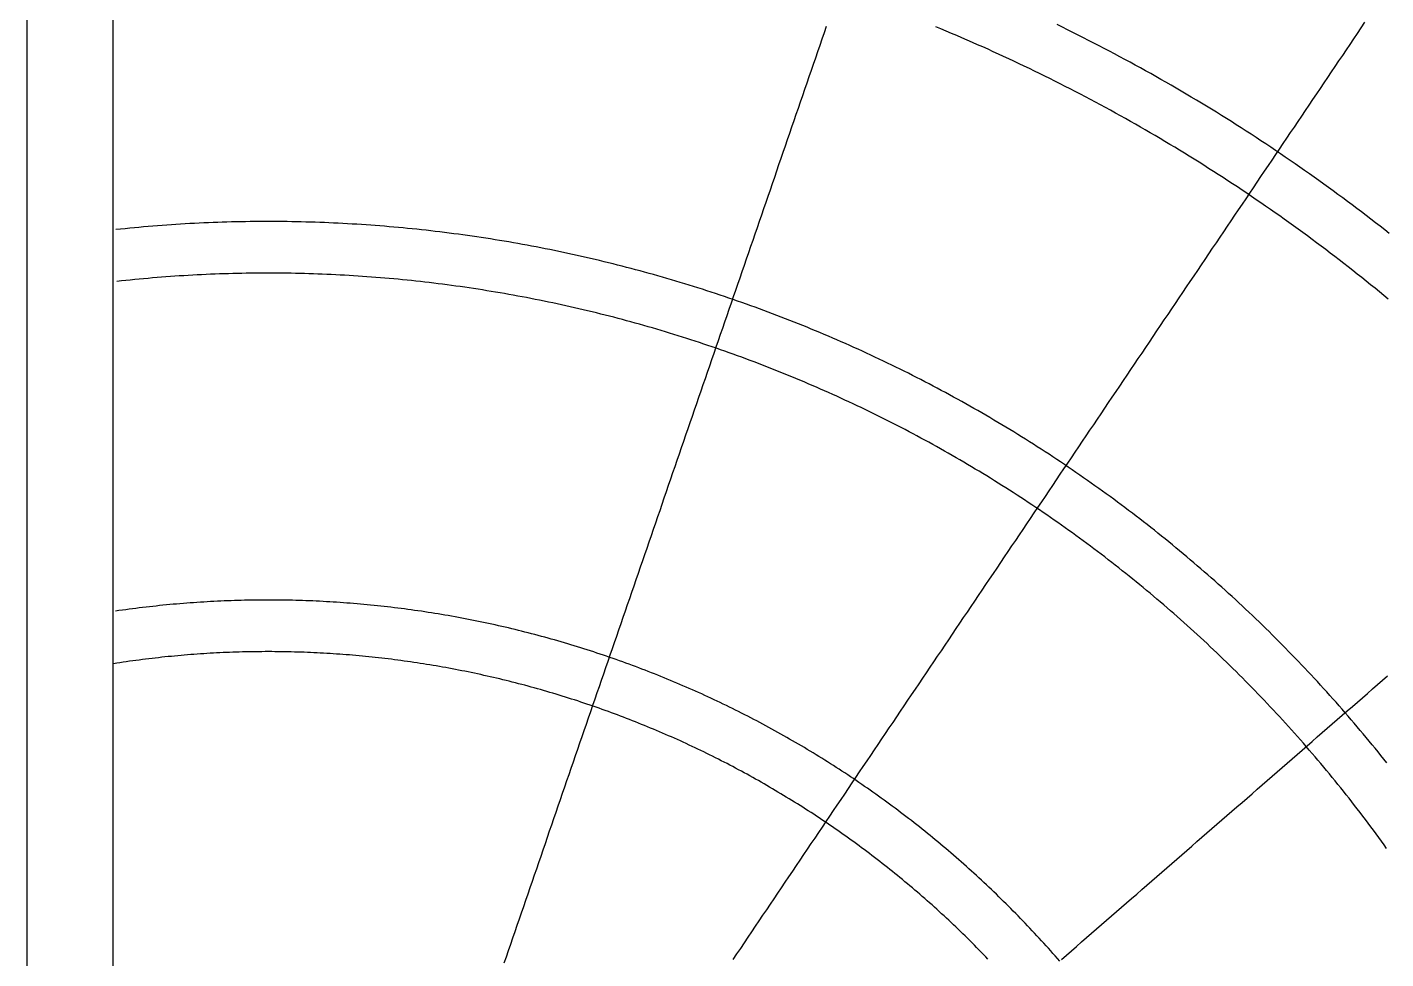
# Model space of a CAD drawing. Header units: millimetres. Extents: x 8 to 772, y 8 to 255.
# Drawn here: x 548 to 627, y 62.1 to 116.3 of the extents above; entities that cross this region are included whole.
import ezdxf

# ---------------------------------------------------------------- set-up
doc = ezdxf.new("R2010")
doc.units = ezdxf.units.MM
doc.layers.add('STUDY_GUIDES', color=7, linetype='Continuous')

msp = doc.modelspace()

# ---------------------------------------------------------------- linework, layer by layer
at = {"layer": 'STUDY_GUIDES'}
for points in [[(548, 26), (548, 214)], [(553, 28), (553, 212)], [(575.7406, 61.9056), (575.8664, 62.271), (575.9922, 62.6364), (576.118, 63.0017), (576.2438, 63.3671), (576.3696, 63.7325), (576.4955, 64.0979), (576.6213, 64.4632), (576.7471, 64.8286), (576.8729, 65.194), (576.9987, 65.5594), (577.1245, 65.9247), (577.2503, 66.2901), (577.3761, 66.6555), (577.5019, 67.0209), (577.6277, 67.3862), (577.7535, 67.7516), (577.8794, 68.117), (578.0052, 68.4824), (578.131, 68.8477), (578.2568, 69.2131), (578.3826, 69.5785), (578.5084, 69.9439), (578.6342, 70.3092), (578.76, 70.6746), (578.8858, 71.04), (579.0116, 71.4054), (579.1374, 71.7707), (579.2633, 72.1361), (579.3891, 72.5015), (579.5149, 72.8669), (579.6407, 73.2322), (579.7665, 73.5976), (579.8923, 73.963), (580.0181, 74.3284), (580.1439, 74.6938), (580.2697, 75.0591), (580.3955, 75.4245), (580.5213, 75.7899), (580.6471, 76.1553), (580.773, 76.5206), (580.8988, 76.886), (581.0246, 77.2514), (581.1504, 77.6168), (581.2762, 77.9821), (581.402, 78.3475), (581.5278, 78.7129), (581.6536, 79.0783), (581.7794, 79.4436), (581.9052, 79.809), (582.031, 80.1744), (582.1569, 80.5398), (582.2827, 80.9051), (582.4085, 81.2705), (582.5343, 81.6359), (582.6601, 82.0013), (582.7859, 82.3666), (582.9117, 82.732), (583.0375, 83.0974), (583.1633, 83.4628), (583.2891, 83.8281), (583.4149, 84.1935), (583.5408, 84.5589), (583.6666, 84.9243), (583.7924, 85.2896), (583.9182, 85.655), (584.044, 86.0204), (584.1698, 86.3858), (584.2956, 86.7511), (584.4214, 87.1165), (584.5472, 87.4819), (584.673, 87.8473), (584.7988, 88.2126), (584.9246, 88.578), (585.0505, 88.9434), (585.1763, 89.3088), (585.3021, 89.6741), (585.4279, 90.0395), (585.5537, 90.4049), (585.6795, 90.7703), (585.8053, 91.1356), (585.9311, 91.501), (586.0569, 91.8664), (586.1827, 92.2318), (586.3085, 92.5971), (586.4344, 92.9625), (586.5602, 93.3279), (586.686, 93.6933), (586.8118, 94.0586), (586.9376, 94.424), (587.0634, 94.7894), (587.1892, 95.1548), (587.315, 95.5201), (587.4408, 95.8855), (587.5666, 96.2509), (587.6924, 96.6163), (587.8183, 96.9816), (587.9441, 97.347), (588.0699, 97.7124), (588.1957, 98.0778), (588.3215, 98.4432), (588.4473, 98.8085), (588.5731, 99.1739), (588.6989, 99.5393), (588.8247, 99.9047), (588.9505, 100.27), (589.0763, 100.6354), (589.2021, 101.0008), (589.328, 101.3662), (589.4538, 101.7315), (589.5796, 102.0969), (589.7054, 102.4623), (589.8312, 102.8277), (589.957, 103.193), (590.0828, 103.5584), (590.2086, 103.9238), (590.3344, 104.2892), (590.4602, 104.6545), (590.586, 105.0199), (590.7119, 105.3853), (590.8377, 105.7507), (590.9635, 106.116), (591.0893, 106.4814), (591.2151, 106.8468), (591.3409, 107.2122), (591.4667, 107.5775), (591.5925, 107.9429), (591.7183, 108.3083), (591.8441, 108.6737), (591.9699, 109.039), (592.0958, 109.4044), (592.2216, 109.7698), (592.3474, 110.1352), (592.4732, 110.5005), (592.599, 110.8659), (592.7248, 111.2313), (592.8506, 111.5967), (592.9764, 111.962), (593.1022, 112.3274), (593.228, 112.6928), (593.3538, 113.0582), (593.4796, 113.4235), (593.6055, 113.7889), (593.7313, 114.1543), (593.8571, 114.5197), (593.9829, 114.885), (594.1087, 115.2504), (594.2345, 115.6158), (594.3603, 115.9812), (594.4861, 116.3465)], [(589.0581, 62.1154), (589.2742, 62.4357), (589.4903, 62.7561), (589.7064, 63.0764), (589.9225, 63.3968), (590.1386, 63.7172), (590.3547, 64.0375), (590.5708, 64.3579), (590.7869, 64.6783), (591.0029, 64.9986), (591.219, 65.319), (591.4351, 65.6394), (591.6512, 65.9597), (591.8673, 66.2801), (592.0834, 66.6004), (592.2995, 66.9208), (592.5156, 67.2412), (592.7316, 67.5615), (592.9477, 67.8819), (593.1638, 68.2023), (593.3799, 68.5226), (593.596, 68.843), (593.8121, 69.1634), (594.0282, 69.4837), (594.2443, 69.8041), (594.4603, 70.1244), (594.6764, 70.4448), (594.8925, 70.7652), (595.1086, 71.0855), (595.3247, 71.4059), (595.5408, 71.7263), (595.7569, 72.0466), (595.973, 72.367), (596.1891, 72.6874), (596.4051, 73.0077), (596.6212, 73.3281), (596.8373, 73.6484), (597.0534, 73.9688), (597.2695, 74.2892), (597.4856, 74.6095), (597.7017, 74.9299), (597.9178, 75.2503), (598.1338, 75.5706), (598.3499, 75.891), (598.566, 76.2114), (598.7821, 76.5317), (598.9982, 76.8521), (599.2143, 77.1725), (599.4304, 77.4928), (599.6465, 77.8132), (599.8626, 78.1335), (600.0786, 78.4539), (600.2947, 78.7743), (600.5108, 79.0946), (600.7269, 79.415), (600.943, 79.7354), (601.1591, 80.0557), (601.3752, 80.3761), (601.5913, 80.6965), (601.8073, 81.0168), (602.0234, 81.3372), (602.2395, 81.6575), (602.4556, 81.9779), (602.6717, 82.2983), (602.8878, 82.6186), (603.1039, 82.939), (603.32, 83.2594), (603.5361, 83.5797), (603.7521, 83.9001), (603.9682, 84.2205), (604.1843, 84.5408), (604.4004, 84.8612), (604.6165, 85.1815), (604.8326, 85.5019), (605.0487, 85.8223), (605.2648, 86.1426), (605.4808, 86.463), (605.6969, 86.7834), (605.913, 87.1037), (606.1291, 87.4241), (606.3452, 87.7445), (606.5613, 88.0648), (606.7774, 88.3852), (606.9935, 88.7055), (607.2095, 89.0259), (607.4256, 89.3463), (607.6417, 89.6666), (607.8578, 89.987), (608.0739, 90.3074), (608.29, 90.6277), (608.5061, 90.9481), (608.7222, 91.2685), (608.9383, 91.5888), (609.1543, 91.9092), (609.3704, 92.2295), (609.5865, 92.5499), (609.8026, 92.8703), (610.0187, 93.1906), (610.2348, 93.511), (610.4509, 93.8314), (610.667, 94.1517), (610.883, 94.4721), (611.0991, 94.7925), (611.3152, 95.1128), (611.5313, 95.4332), (611.7474, 95.7536), (611.9635, 96.0739), (612.1796, 96.3943), (612.3957, 96.7146), (612.6118, 97.035), (612.8278, 97.3554), (613.0439, 97.6757), (613.26, 97.9961), (613.4761, 98.3165), (613.6922, 98.6368), (613.9083, 98.9572), (614.1244, 99.2776), (614.3405, 99.5979), (614.5565, 99.9183), (614.7726, 100.2386), (614.9887, 100.559), (615.2048, 100.8794), (615.4209, 101.1997), (615.637, 101.5201), (615.8531, 101.8405), (616.0692, 102.1608), (616.2852, 102.4812), (616.5013, 102.8016), (616.7174, 103.1219), (616.9335, 103.4423), (617.1496, 103.7626), (617.3657, 104.083), (617.5818, 104.4034), (617.7979, 104.7237), (618.014, 105.0441), (618.23, 105.3645), (618.4461, 105.6848), (618.6622, 106.0052), (618.8783, 106.3256), (619.0944, 106.6459), (619.3105, 106.9663), (619.5266, 107.2866), (619.7427, 107.607), (619.9587, 107.9274), (620.1748, 108.2477), (620.3909, 108.5681), (620.607, 108.8885), (620.8231, 109.2088), (621.0392, 109.5292), (621.2553, 109.8496), (621.4714, 110.1699), (621.6875, 110.4903), (621.9035, 110.8106), (622.1196, 111.131), (622.3357, 111.4514), (622.5518, 111.7717), (622.7679, 112.0921), (622.984, 112.4125), (623.2001, 112.7328), (623.4162, 113.0532), (623.6322, 113.3736), (623.8483, 113.6939), (624.0644, 114.0143), (624.2805, 114.3347), (624.4966, 114.655), (624.7127, 114.9754), (624.9288, 115.2957), (625.1449, 115.6161), (625.3609, 115.9365), (625.577, 116.2568), (625.7931, 116.5772)], [(627.1465, 100.4852), (626.8911, 100.6965), (626.635, 100.907), (626.3782, 101.1167), (626.1207, 101.3255), (625.8626, 101.5335), (625.6038, 101.7406), (625.3443, 101.9469), (625.0841, 102.1523), (624.8233, 102.3569), (624.5618, 102.5607), (624.2996, 102.7636), (624.0368, 102.9656), (623.7734, 103.1668), (623.5092, 103.3671), (623.2445, 103.5666), (622.9791, 103.7652), (622.713, 103.963), (622.4463, 104.1599), (622.179, 104.3559), (621.911, 104.551), (621.6424, 104.7453), (621.3732, 104.9387), (621.1033, 105.1312), (620.8328, 105.3229), (620.5617, 105.5136), (620.29, 105.7035), (620.0176, 105.8925), (619.7447, 106.0806), (619.4711, 106.2679), (619.1969, 106.4542), (618.9221, 106.6396), (618.6468, 106.8242), (618.3708, 107.0078), (618.0942, 107.1906), (617.817, 107.3725), (617.5393, 107.5534), (617.261, 107.7335), (616.982, 107.9126), (616.7025, 108.0908), (616.4224, 108.2682), (616.1418, 108.4446), (615.8605, 108.6201), (615.5788, 108.7947), (615.2964, 108.9684), (615.0135, 109.1411), (614.73, 109.3129), (614.4459, 109.4839), (614.1613, 109.6538), (613.8762, 109.8229), (613.5905, 109.991), (613.3042, 110.1582), (613.0174, 110.3245), (612.7301, 110.4899), (612.4423, 110.6543), (612.1539, 110.8177), (611.865, 110.9803), (611.5755, 111.1419), (611.2855, 111.3025), (610.995, 111.4622), (610.704, 111.621), (610.4125, 111.7788), (610.1205, 111.9356), (609.8279, 112.0916), (609.5349, 112.2465), (609.2413, 112.4005), (608.9473, 112.5536), (608.6527, 112.7057), (608.3577, 112.8568), (608.0622, 113.007), (607.7661, 113.1562), (607.4696, 113.3045), (607.1727, 113.4518), (606.8752, 113.5981), (606.5773, 113.7435), (606.2789, 113.8879), (605.98, 114.0313), (605.6807, 114.1737), (605.3809, 114.3152), (605.0806, 114.4557), (604.7799, 114.5952), (604.4788, 114.7338), (604.1771, 114.8714), (603.8751, 115.0079), (603.5726, 115.1435), (603.2697, 115.2782), (602.9663, 115.4118), (602.6625, 115.5444), (602.3583, 115.6761), (602.0536, 115.8068), (601.7485, 115.9364), (601.443, 116.0651), (601.1371, 116.1928), (600.8308, 116.3195)], [(627.2073, 104.2983), (626.9395, 104.5097), (626.671, 104.7204), (626.4018, 104.9301), (626.132, 105.139), (625.8614, 105.347), (625.5902, 105.5541), (625.3183, 105.7603), (625.0458, 105.9656), (624.7726, 106.1701), (624.4987, 106.3737), (624.2241, 106.5763), (623.9489, 106.7781), (623.6731, 106.979), (623.3966, 107.179), (623.1194, 107.3781), (622.8416, 107.5763), (622.5632, 107.7735), (622.2841, 107.9699), (622.0044, 108.1654), (621.724, 108.36), (621.443, 108.5536), (621.1614, 108.7463), (620.8792, 108.9381), (620.5963, 109.129), (620.3128, 109.319), (620.0288, 109.5081), (619.744, 109.6962), (619.4587, 109.8834), (619.1728, 110.0697), (618.8863, 110.255), (618.5991, 110.4395), (618.3114, 110.6229), (618.0231, 110.8055), (617.7342, 110.9871), (617.4447, 111.1677), (617.1546, 111.3475), (616.8639, 111.5263), (616.5727, 111.7041), (616.2809, 111.881), (615.9885, 112.0569), (615.6955, 112.2319), (615.4019, 112.4059), (615.1078, 112.579), (614.8132, 112.7511), (614.518, 112.9223), (614.2222, 113.0925), (613.9259, 113.2617), (613.629, 113.43), (613.3316, 113.5973), (613.0336, 113.7637), (612.7351, 113.929), (612.4361, 114.0934), (612.1365, 114.2569), (611.8364, 114.4193), (611.5358, 114.5808), (611.2346, 114.7413), (610.933, 114.9008), (610.6308, 115.0594), (610.3281, 115.2169), (610.0249, 115.3735), (609.7211, 115.5291), (609.4169, 115.6837), (609.1122, 115.8373), (608.807, 115.9899), (608.5013, 116.1416), (608.1951, 116.2922), (607.8884, 116.4418)], [(627.0572, 73.5418), (626.8893, 73.753), (626.7208, 73.9636), (626.5516, 74.1737), (626.3817, 74.3832), (626.2111, 74.5922), (626.0398, 74.8006), (625.8679, 75.0084), (625.6953, 75.2157), (625.522, 75.4224), (625.348, 75.6286), (625.1734, 75.8342), (624.9981, 76.0392), (624.8221, 76.2437), (624.6455, 76.4476), (624.4682, 76.6509), (624.2903, 76.8536), (624.1117, 77.0558), (623.9324, 77.2573), (623.7525, 77.4583), (623.572, 77.6587), (623.3907, 77.8585), (623.2089, 78.0578), (623.0264, 78.2564), (622.8432, 78.4544), (622.6594, 78.6519), (622.475, 78.8487), (622.2899, 79.045), (622.1042, 79.2406), (621.9178, 79.4356), (621.7308, 79.6301), (621.5432, 79.8239), (621.355, 80.0171), (621.1661, 80.2097), (620.9766, 80.4017), (620.7865, 80.5931), (620.5958, 80.7838), (620.4044, 80.9739), (620.2124, 81.1634), (620.0199, 81.3523), (619.8267, 81.5406), (619.6328, 81.7282), (619.4384, 81.9152), (619.2434, 82.1015), (619.0478, 82.2872), (618.8515, 82.4723), (618.6547, 82.6568), (618.4573, 82.8406), (618.2592, 83.0238), (618.0606, 83.2063), (617.8614, 83.3881), (617.6616, 83.5694), (617.4612, 83.7499), (617.2602, 83.9299), (617.0586, 84.1091), (616.8565, 84.2878), (616.6538, 84.4657), (616.4505, 84.643), (616.2466, 84.8196), (616.0422, 84.9956), (615.8371, 85.1709), (615.6315, 85.3455), (615.4254, 85.5195), (615.2187, 85.6928), (615.0114, 85.8654), (614.8035, 86.0374), (614.5951, 86.2087), (614.3862, 86.3792), (614.1767, 86.5492), (613.9666, 86.7184), (613.756, 86.8869), (613.5449, 87.0548), (613.3332, 87.222), (613.1209, 87.3885), (612.9081, 87.5543), (612.6948, 87.7194), (612.481, 87.8838), (612.2666, 88.0475), (612.0516, 88.2105), (611.8362, 88.3728), (611.6202, 88.5345), (611.4037, 88.6954), (611.1867, 88.8556), (610.9692, 89.0151), (610.7511, 89.1739), (610.5325, 89.332), (610.3134, 89.4893), (610.0939, 89.646), (609.8737, 89.8019), (609.6531, 89.9572), (609.432, 90.1117), (609.2104, 90.2655), (608.9883, 90.4186), (608.7657, 90.5709), (608.5426, 90.7225), (608.319, 90.8734), (608.0949, 91.0236), (607.8703, 91.1731), (607.6453, 91.3218), (607.4198, 91.4697), (607.1937, 91.617), (606.9672, 91.7635), (606.7403, 91.9093), (606.5128, 92.0543), (606.2849, 92.1986), (606.0565, 92.3422), (605.8277, 92.485), (605.5984, 92.627), (605.3686, 92.7684), (605.1384, 92.9089), (604.9077, 93.0488), (604.6766, 93.1878), (604.445, 93.3262), (604.213, 93.4637), (603.9805, 93.6006), (603.7476, 93.7366), (603.5142, 93.8719), (603.2804, 94.0065), (603.0462, 94.1402), (602.8115, 94.2732), (602.5764, 94.4055), (602.3409, 94.537), (602.1049, 94.6677), (601.8685, 94.7977), (601.6317, 94.9269), (601.3945, 95.0553), (601.1569, 95.1829), (600.9188, 95.3098), (600.6803, 95.4359), (600.4415, 95.5612), (600.2022, 95.6858), (599.9625, 95.8095), (599.7224, 95.9325), (599.4819, 96.0547), (599.2411, 96.1762), (598.9998, 96.2968), (598.7581, 96.4167), (598.5161, 96.5357), (598.2737, 96.654), (598.0308, 96.7715), (597.7877, 96.8882), (597.5441, 97.0041), (597.3001, 97.1192), (597.0558, 97.2336), (596.8111, 97.3471), (596.566, 97.4598), (596.3206, 97.5718), (596.0748, 97.6829), (595.8287, 97.7933), (595.5822, 97.9028), (595.3353, 98.0116), (595.0881, 98.1195), (594.8405, 98.2266), (594.5926, 98.333), (594.3444, 98.4385), (594.0958, 98.5432), (593.8468, 98.6471), (593.5976, 98.7502), (593.348, 98.8525), (593.098, 98.954), (592.8478, 99.0546), (592.5972, 99.1545), (592.3463, 99.2535), (592.095, 99.3517), (591.8435, 99.4491), (591.5916, 99.5457), (591.3394, 99.6415), (591.0869, 99.7364), (590.8341, 99.8305), (590.581, 99.9238), (590.3276, 100.0163), (590.0739, 100.108), (589.8199, 100.1988), (589.5657, 100.2888), (589.3111, 100.378), (589.0562, 100.4663), (588.801, 100.5538), (588.5456, 100.6405), (588.2899, 100.7264), (588.0339, 100.8114), (587.7776, 100.8956), (587.5211, 100.979), (587.2642, 101.0615), (587.0072, 101.1432), (586.7498, 101.224), (586.4922, 101.304), (586.2343, 101.3832), (585.9762, 101.4616), (585.7178, 101.5391), (585.4592, 101.6157), (585.2003, 101.6916), (584.9412, 101.7665), (584.6819, 101.8407), (584.4223, 101.914), (584.1624, 101.9864), (583.9023, 102.058), (583.642, 102.1288), (583.3815, 102.1987), (583.1207, 102.2678), (582.8598, 102.336), (582.5986, 102.4034), (582.3371, 102.4699), (582.0755, 102.5355), (581.8137, 102.6004), (581.5516, 102.6643), (581.2893, 102.7274), (581.0269, 102.7897), (580.7642, 102.8511), (580.5013, 102.9117), (580.2383, 102.9714), (579.975, 103.0302), (579.7116, 103.0882), (579.448, 103.1454), (579.1841, 103.2016), (578.9202, 103.2571), (578.656, 103.3116), (578.3916, 103.3653), (578.1271, 103.4182), (577.8624, 103.4701), (577.5976, 103.5213), (577.3325, 103.5715), (577.0673, 103.6209), (576.802, 103.6695), (576.5365, 103.7171), (576.2708, 103.7639), (576.005, 103.8099), (575.7391, 103.855), (575.473, 103.8992), (575.2067, 103.9426), (574.9403, 103.985), (574.6738, 104.0267), (574.4072, 104.0674), (574.1404, 104.1073), (573.8735, 104.1463), (573.6064, 104.1845), (573.3393, 104.2218), (573.072, 104.2582), (572.8046, 104.2937), (572.5371, 104.3284), (572.2695, 104.3622), (572.0017, 104.3952), (571.7339, 104.4272), (571.466, 104.4584), (571.1979, 104.4888), (570.9298, 104.5182), (570.6615, 104.5468), (570.3932, 104.5745), (570.1248, 104.6014), (569.8563, 104.6273), (569.5877, 104.6524), (569.3191, 104.6767), (569.0503, 104.7), (568.7815, 104.7225), (568.5126, 104.7441), (568.2437, 104.7648), (567.9747, 104.7847), (567.7056, 104.8037), (567.4365, 104.8218), (567.1673, 104.839), (566.898, 104.8554), (566.6287, 104.8708), (566.3593, 104.8854), (566.0899, 104.8992), (565.8205, 104.912), (565.551, 104.924), (565.2815, 104.9351), (565.0119, 104.9453), (564.7423, 104.9547), (564.4727, 104.9632), (564.2031, 104.9708), (563.9334, 104.9775), (563.6637, 104.9833), (563.394, 104.9883), (563.1243, 104.9924), (562.8546, 104.9956), (562.5848, 104.9979), (562.3151, 104.9994), (562.0453, 105), (561.7756, 104.9997), (561.5058, 104.9985), (561.2361, 104.9965), (560.9664, 104.9936), (560.6966, 104.9898), (560.4269, 104.9851), (560.1572, 104.9795), (559.8876, 104.9731), (559.6179, 104.9658), (559.3483, 104.9576), (559.0787, 104.9486), (558.8091, 104.9386), (558.5396, 104.9278), (558.2701, 104.9161), (558.0006, 104.9036), (557.7312, 104.8902), (557.4619, 104.8758), (557.1925, 104.8607), (556.9233, 104.8446), (556.654, 104.8277), (556.3849, 104.8098), (556.1158, 104.7912), (555.8467, 104.7716), (555.5778, 104.7512), (555.3089, 104.7299), (555.04, 104.7077), (554.7713, 104.6846), (554.5026, 104.6607), (554.234, 104.6359), (553.9654, 104.6102), (553.697, 104.5837), (553.4287, 104.5562), (553.1604, 104.5279)], [(627.0521, 68.5642), (626.9004, 68.7753), (626.7481, 68.986), (626.595, 69.1962), (626.4413, 69.4059), (626.2869, 69.6151), (626.1318, 69.8237), (625.976, 70.0319), (625.8196, 70.2396), (625.6625, 70.4467), (625.5047, 70.6534), (625.3462, 70.8595), (625.1871, 71.0651), (625.0273, 71.2702), (624.8669, 71.4748), (624.7057, 71.6789), (624.5439, 71.8824), (624.3815, 72.0854), (624.2184, 72.2879), (624.0546, 72.4898), (623.8902, 72.6912), (623.7251, 72.8921), (623.5594, 73.0925), (623.393, 73.2923), (623.226, 73.4915), (623.0583, 73.6902), (622.89, 73.8884), (622.7211, 74.086), (622.5515, 74.2831), (622.3812, 74.4796), (622.2103, 74.6756), (622.0388, 74.871), (621.8667, 75.0658), (621.6939, 75.2601), (621.5205, 75.4538), (621.3465, 75.647), (621.1718, 75.8396), (620.9965, 76.0316), (620.8206, 76.223), (620.6441, 76.4139), (620.4669, 76.6042), (620.2891, 76.794), (620.1107, 76.9831), (619.9317, 77.1717), (619.7521, 77.3597), (619.5719, 77.5471), (619.3911, 77.7339), (619.2096, 77.9201), (619.0276, 78.1057), (618.8449, 78.2908), (618.6617, 78.4752), (618.4779, 78.6591), (618.2934, 78.8423), (618.1084, 79.025), (617.9228, 79.207), (617.7365, 79.3885), (617.5497, 79.5693), (617.3623, 79.7496), (617.1744, 79.9292), (616.9858, 80.1082), (616.7967, 80.2866), (616.6069, 80.4644), (616.4166, 80.6415), (616.2258, 80.8181), (616.0343, 80.994), (615.8423, 81.1693), (615.6497, 81.344), (615.4566, 81.518), (615.2629, 81.6914), (615.0686, 81.8642), (614.8737, 82.0364), (614.6783, 82.2079), (614.4824, 82.3788), (614.2859, 82.549), (614.0888, 82.7187), (613.8912, 82.8876), (613.6931, 83.0559), (613.4943, 83.2236), (613.2951, 83.3907), (613.0953, 83.557), (612.895, 83.7228), (612.6941, 83.8879), (612.4927, 84.0523), (612.2908, 84.2161), (612.0883, 84.3792), (611.8853, 84.5416), (611.6818, 84.7034), (611.4777, 84.8646), (611.2732, 85.025), (611.0681, 85.1848), (610.8625, 85.344), (610.6563, 85.5024), (610.4497, 85.6602), (610.2425, 85.8174), (610.0349, 85.9738), (609.8267, 86.1296), (609.618, 86.2847), (609.4089, 86.4391), (609.1992, 86.5929), (608.989, 86.7459), (608.7783, 86.8983), (608.5672, 87.05), (608.3555, 87.201), (608.1434, 87.3513), (607.9307, 87.5009), (607.7176, 87.6498), (607.504, 87.7981), (607.2899, 87.9456), (607.0754, 88.0924), (606.8603, 88.2386), (606.6448, 88.384), (606.4288, 88.5288), (606.2124, 88.6728), (605.9955, 88.8162), (605.7781, 88.9588), (605.5602, 89.1007), (605.3419, 89.2419), (605.1232, 89.3824), (604.9039, 89.5222), (604.6843, 89.6613), (604.4641, 89.7997), (604.2436, 89.9373), (604.0225, 90.0743), (603.8011, 90.2105), (603.5792, 90.346), (603.3568, 90.4807), (603.1341, 90.6148), (602.9108, 90.7481), (602.6872, 90.8807), (602.4631, 91.0126), (602.2386, 91.1437), (602.0137, 91.2741), (601.7883, 91.4038), (601.5626, 91.5328), (601.3364, 91.661), (601.1098, 91.7884), (600.8827, 91.9152), (600.6553, 92.0412), (600.4275, 92.1664), (600.1992, 92.291), (599.9706, 92.4147), (599.7415, 92.5378), (599.5121, 92.66), (599.2823, 92.7816), (599.052, 92.9024), (598.8214, 93.0224), (598.5904, 93.1417), (598.359, 93.2603), (598.1272, 93.3781), (597.895, 93.4951), (597.6625, 93.6114), (597.4295, 93.7269), (597.1962, 93.8417), (596.9626, 93.9557), (596.7285, 94.0689), (596.4941, 94.1814), (596.2594, 94.2931), (596.0242, 94.4041), (595.7887, 94.5143), (595.5529, 94.6237), (595.3167, 94.7324), (595.0801, 94.8403), (594.8432, 94.9474), (594.606, 95.0538), (594.3684, 95.1593), (594.1304, 95.2642), (593.8921, 95.3682), (593.6535, 95.4715), (593.4146, 95.5739), (593.1753, 95.6756), (592.9357, 95.7766), (592.6958, 95.8767), (592.4555, 95.9761), (592.2149, 96.0747), (591.974, 96.1725), (591.7328, 96.2695), (591.4913, 96.3658), (591.2494, 96.4612), (591.0073, 96.5559), (590.7648, 96.6498), (590.522, 96.7428), (590.279, 96.8351), (590.0356, 96.9267), (589.792, 97.0174), (589.548, 97.1073), (589.3038, 97.1964), (589.0592, 97.2848), (588.8144, 97.3723), (588.5693, 97.4591), (588.3239, 97.545), (588.0783, 97.6302), (587.8323, 97.7145), (587.5861, 97.7981), (587.3396, 97.8808), (587.0929, 97.9628), (586.8459, 98.0439), (586.5986, 98.1243), (586.3511, 98.2038), (586.1033, 98.2826), (585.8552, 98.3605), (585.6069, 98.4376), (585.3584, 98.514), (585.1096, 98.5895), (584.8606, 98.6642), (584.6113, 98.7381), (584.3618, 98.8111), (584.112, 98.8834), (583.862, 98.9549), (583.6118, 99.0255), (583.3614, 99.0953), (583.1107, 99.1644), (582.8598, 99.2326), (582.6087, 99.3), (582.3573, 99.3665), (582.1058, 99.4323), (581.854, 99.4972), (581.6021, 99.5613), (581.3499, 99.6246), (581.0975, 99.6871), (580.8449, 99.7488), (580.5921, 99.8096), (580.3392, 99.8696), (580.086, 99.9288), (579.8326, 99.9872), (579.5791, 100.0447), (579.3253, 100.1014), (579.0714, 100.1573), (578.8173, 100.2124), (578.563, 100.2666), (578.3086, 100.32), (578.054, 100.3726), (577.7992, 100.4244), (577.5442, 100.4753), (577.2891, 100.5254), (577.0338, 100.5747), (576.7783, 100.6232), (576.5227, 100.6708), (576.267, 100.7176), (576.0111, 100.7635), (575.755, 100.8086), (575.4988, 100.8529), (575.2425, 100.8964), (574.986, 100.939), (574.7294, 100.9808), (574.4726, 101.0217), (574.2157, 101.0618), (573.9587, 101.1011), (573.7016, 101.1396), (573.4443, 101.1772), (573.1869, 101.214), (572.9294, 101.2499), (572.6718, 101.285), (572.4141, 101.3193), (572.1562, 101.3527), (571.8983, 101.3853), (571.6402, 101.417), (571.3821, 101.448), (571.1238, 101.478), (570.8655, 101.5073), (570.607, 101.5356), (570.3485, 101.5632), (570.0899, 101.5899), (569.8311, 101.6158), (569.5724, 101.6408), (569.3135, 101.665), (569.0545, 101.6884), (568.7955, 101.7109), (568.5364, 101.7325), (568.2772, 101.7533), (568.018, 101.7733), (567.7587, 101.7925), (567.4994, 101.8108), (567.24, 101.8282), (566.9805, 101.8448), (566.721, 101.8606), (566.4614, 101.8755), (566.2018, 101.8896), (565.9421, 101.9028), (565.6824, 101.9152), (565.4227, 101.9268), (565.1629, 101.9375), (564.9031, 101.9473), (564.6432, 101.9563), (564.3834, 101.9645), (564.1235, 101.9718), (563.8635, 101.9783), (563.6036, 101.9839), (563.3436, 101.9887), (563.0837, 101.9927), (562.8237, 101.9958), (562.5637, 101.998), (562.3037, 101.9994), (562.0437, 102), (561.7837, 101.9997), (561.5237, 101.9986), (561.2637, 101.9966), (561.0037, 101.9938), (560.7438, 101.9901), (560.4838, 101.9856), (560.2239, 101.9803), (559.9639, 101.9741), (559.704, 101.967), (559.4441, 101.9592), (559.1843, 101.9504), (558.9245, 101.9409), (558.6647, 101.9304), (558.4049, 101.9192), (558.1452, 101.9071), (557.8855, 101.8941), (557.6259, 101.8803), (557.3663, 101.8657), (557.1068, 101.8502), (556.8473, 101.8339), (556.5878, 101.8167), (556.3285, 101.7987), (556.0692, 101.7799), (555.8099, 101.7602), (555.5507, 101.7396), (555.2916, 101.7182), (555.0325, 101.696), (554.7736, 101.6729), (554.5147, 101.649), (554.2559, 101.6243), (553.9971, 101.5987), (553.7385, 101.5723), (553.4799, 101.545), (553.2214, 101.5169)], [(608.0407, 62.0157), (607.9104, 62.1651), (607.7796, 62.3141), (607.6484, 62.4627), (607.5166, 62.6108), (607.3844, 62.7585), (607.2517, 62.9058), (607.1185, 63.0527), (606.9848, 63.1991), (606.8507, 63.3451), (606.7161, 63.4906), (606.581, 63.6357), (606.4455, 63.7804), (606.3094, 63.9246), (606.173, 64.0684), (606.036, 64.2117), (605.8986, 64.3546), (605.7607, 64.4971), (605.6223, 64.6391), (605.4835, 64.7806), (605.3443, 64.9217), (605.2045, 65.0624), (605.0644, 65.2026), (604.9237, 65.3423), (604.7826, 65.4816), (604.6411, 65.6204), (604.4991, 65.7587), (604.3567, 65.8966), (604.2138, 66.034), (604.0704, 66.171), (603.9267, 66.3075), (603.7825, 66.4435), (603.6378, 66.5791), (603.4927, 66.7142), (603.3471, 66.8488), (603.2012, 66.9829), (603.0548, 67.1166), (602.9079, 67.2498), (602.7606, 67.3825), (602.6129, 67.5147), (602.4648, 67.6465), (602.3162, 67.7777), (602.1672, 67.9085), (602.0178, 68.0388), (601.868, 68.1686), (601.7177, 68.298), (601.567, 68.4268), (601.416, 68.5552), (601.2644, 68.683), (601.1125, 68.8104), (600.9602, 68.9372), (600.8074, 69.0636), (600.6543, 69.1895), (600.5007, 69.3149), (600.3467, 69.4397), (600.1923, 69.5641), (600.0375, 69.688), (599.8824, 69.8114), (599.7268, 69.9342), (599.5708, 70.0566), (599.4144, 70.1784), (599.2576, 70.2998), (599.1005, 70.4206), (598.9429, 70.5409), (598.7849, 70.6607), (598.6266, 70.78), (598.4679, 70.8988), (598.3088, 71.0171), (598.1493, 71.1348), (597.9894, 71.252), (597.8291, 71.3688), (597.6685, 71.4849), (597.5075, 71.6006), (597.3461, 71.7157), (597.1843, 71.8303), (597.0222, 71.9444), (596.8597, 72.058), (596.6968, 72.171), (596.5336, 72.2835), (596.37, 72.3955), (596.206, 72.5069), (596.0417, 72.6178), (595.877, 72.7282), (595.7119, 72.838), (595.5465, 72.9473), (595.3808, 73.0561), (595.2147, 73.1643), (595.0482, 73.272), (594.8814, 73.3791), (594.7143, 73.4857), (594.5468, 73.5918), (594.3789, 73.6973), (594.2107, 73.8022), (594.0422, 73.9066), (593.8733, 74.0105), (593.7041, 74.1138), (593.5346, 74.2166), (593.3647, 74.3188), (593.1945, 74.4204), (593.024, 74.5215), (592.8531, 74.6221), (592.6819, 74.7221), (592.5104, 74.8215), (592.3386, 74.9204), (592.1665, 75.0187), (591.994, 75.1165), (591.8212, 75.2137), (591.6481, 75.3103), (591.4747, 75.4064), (591.301, 75.5019), (591.1269, 75.5969), (590.9526, 75.6912), (590.7779, 75.785), (590.603, 75.8783), (590.4277, 75.971), (590.2522, 76.0631), (590.0763, 76.1546), (589.9002, 76.2456), (589.7237, 76.336), (589.547, 76.4258), (589.3699, 76.515), (589.1926, 76.6037), (589.015, 76.6918), (588.8371, 76.7793), (588.659, 76.8662), (588.4805, 76.9526), (588.3018, 77.0383), (588.1228, 77.1235), (587.9435, 77.2081), (587.7639, 77.2921), (587.5841, 77.3756), (587.404, 77.4584), (587.2236, 77.5407), (587.0429, 77.6224), (586.862, 77.7035), (586.6809, 77.784), (586.4994, 77.8639), (586.3178, 77.9432), (586.1358, 78.022), (585.9536, 78.1001), (585.7712, 78.1777), (585.5885, 78.2546), (585.4055, 78.331), (585.2223, 78.4068), (585.0389, 78.4819), (584.8552, 78.5565), (584.6713, 78.6305), (584.4871, 78.7039), (584.3027, 78.7767), (584.118, 78.8489), (583.9332, 78.9204), (583.7481, 78.9914), (583.5627, 79.0618), (583.3772, 79.1316), (583.1914, 79.2008), (583.0053, 79.2693), (582.8191, 79.3373), (582.6327, 79.4046), (582.446, 79.4714), (582.2591, 79.5375), (582.072, 79.6031), (581.8847, 79.668), (581.6971, 79.7323), (581.5094, 79.796), (581.3215, 79.8591), (581.1333, 79.9216), (580.945, 79.9835), (580.7564, 80.0448), (580.5677, 80.1054), (580.3788, 80.1655), (580.1896, 80.2249), (580.0003, 80.2837), (579.8108, 80.3419), (579.6211, 80.3995), (579.4312, 80.4564), (579.2411, 80.5128), (579.0508, 80.5685), (578.8604, 80.6236), (578.6698, 80.6781), (578.479, 80.732), (578.288, 80.7852), (578.0969, 80.8378), (577.9056, 80.8898), (577.7141, 80.9412), (577.5225, 80.992), (577.3307, 81.0421), (577.1387, 81.0916), (576.9466, 81.1405), (576.7543, 81.1888), (576.5618, 81.2364), (576.3693, 81.2834), (576.1765, 81.3298), (575.9836, 81.3756), (575.7906, 81.4207), (575.5974, 81.4652), (575.404, 81.5091), (575.2106, 81.5523), (575.017, 81.595), (574.8232, 81.6369), (574.6293, 81.6783), (574.4353, 81.719), (574.2411, 81.7591), (574.0469, 81.7986), (573.8525, 81.8374), (573.6579, 81.8756), (573.4633, 81.9132), (573.2685, 81.9502), (573.0736, 81.9865), (572.8786, 82.0221), (572.6834, 82.0572), (572.4882, 82.0916), (572.2928, 82.1253), (572.0974, 82.1585), (571.9018, 82.191), (571.7061, 82.2228), (571.5104, 82.2541), (571.3145, 82.2847), (571.1185, 82.3146), (570.9224, 82.3439), (570.7263, 82.3726), (570.53, 82.4007), (570.3337, 82.4281), (570.1372, 82.4548), (569.9407, 82.4809), (569.7441, 82.5064), (569.5474, 82.5313), (569.3507, 82.5555), (569.1538, 82.5791), (568.9569, 82.602), (568.7599, 82.6243), (568.5628, 82.6459), (568.3657, 82.6669), (568.1685, 82.6873), (567.9712, 82.707), (567.7739, 82.7261), (567.5765, 82.7446), (567.3791, 82.7624), (567.1816, 82.7795), (566.984, 82.796), (566.7864, 82.8119), (566.5887, 82.8272), (566.391, 82.8418), (566.1933, 82.8557), (565.9955, 82.869), (565.7976, 82.8817), (565.5997, 82.8937), (565.4018, 82.9051), (565.2039, 82.9158), (565.0059, 82.9259), (564.8078, 82.9353), (564.6098, 82.9441), (564.4117, 82.9523), (564.2136, 82.9598), (564.0155, 82.9667), (563.8173, 82.9729), (563.6191, 82.9785), (563.4209, 82.9834), (563.2227, 82.9877), (563.0245, 82.9914), (562.8263, 82.9944), (562.6281, 82.9968), (562.4298, 82.9985), (562.2316, 82.9996), (562.0333, 83), (561.8351, 82.9998), (561.6368, 82.9989), (561.4386, 82.9974), (561.2403, 82.9953), (561.0421, 82.9925), (560.8439, 82.989), (560.6457, 82.985), (560.4475, 82.9802), (560.2493, 82.9749), (560.0512, 82.9689), (559.853, 82.9622), (559.6549, 82.9549), (559.4568, 82.947), (559.2587, 82.9384), (559.0607, 82.9291), (558.8627, 82.9193), (558.6647, 82.9088), (558.4668, 82.8976), (558.2689, 82.8858), (558.071, 82.8733), (557.8732, 82.8602), (557.6755, 82.8465), (557.4777, 82.8321), (557.28, 82.8171), (557.0824, 82.8015), (556.8848, 82.7852), (556.6873, 82.7682), (556.4898, 82.7506), (556.2924, 82.7324), (556.0951, 82.7135), (555.8978, 82.694), (555.7006, 82.6739), (555.5034, 82.6531), (555.3063, 82.6316), (555.1093, 82.6096), (554.9124, 82.5868), (554.7155, 82.5635), (554.5187, 82.5395), (554.322, 82.5149), (554.1254, 82.4896), (553.9288, 82.4637), (553.7324, 82.4371), (553.536, 82.4099), (553.3397, 82.3821), (553.1435, 82.3536)], [(603.8703, 62.1358), (603.7396, 62.2716), (603.6085, 62.4071), (603.477, 62.5421), (603.345, 62.6767), (603.2126, 62.8108), (603.0797, 62.9445), (602.9464, 63.0778), (602.8127, 63.2107), (602.6786, 63.3431), (602.544, 63.4751), (602.409, 63.6067), (602.2736, 63.7378), (602.1377, 63.8684), (602.0014, 63.9987), (601.8647, 64.1284), (601.7276, 64.2578), (601.59, 64.3867), (601.4521, 64.5151), (601.3137, 64.6431), (601.1749, 64.7707), (601.0357, 64.8977), (600.896, 65.0244), (600.756, 65.1506), (600.6156, 65.2763), (600.4747, 65.4016), (600.3335, 65.5264), (600.1918, 65.6507), (600.0497, 65.7746), (599.9073, 65.8981), (599.7644, 66.021), (599.6211, 66.1435), (599.4775, 66.2656), (599.3334, 66.3871), (599.1889, 66.5082), (599.0441, 66.6289), (598.8989, 66.749), (598.7532, 66.8687), (598.6072, 66.9879), (598.4608, 67.1066), (598.314, 67.2249), (598.1668, 67.3427), (598.0193, 67.46), (597.8714, 67.5768), (597.723, 67.6932), (597.5744, 67.809), (597.4253, 67.9244), (597.2758, 68.0393), (597.126, 68.1537), (596.9758, 68.2676), (596.8253, 68.381), (596.6744, 68.494), (596.5231, 68.6064), (596.3714, 68.7184), (596.2194, 68.8298), (596.067, 68.9408), (595.9143, 69.0513), (595.7612, 69.1612), (595.6078, 69.2707), (595.4539, 69.3797), (595.2998, 69.4881), (595.1453, 69.5961), (594.9904, 69.7036), (594.8352, 69.8106), (594.6796, 69.917), (594.5237, 70.023), (594.3675, 70.1284), (594.2109, 70.2334), (594.054, 70.3378), (593.8967, 70.4417), (593.7391, 70.5451), (593.5812, 70.648), (593.4229, 70.7504), (593.2643, 70.8523), (593.1054, 70.9536), (592.9461, 71.0545), (592.7865, 71.1548), (592.6266, 71.2546), (592.4663, 71.3538), (592.3058, 71.4526), (592.1449, 71.5508), (591.9837, 71.6485), (591.8222, 71.7457), (591.6604, 71.8424), (591.4982, 71.9385), (591.3358, 72.0341), (591.173, 72.1292), (591.0099, 72.2237), (590.8465, 72.3178), (590.6829, 72.4112), (590.5189, 72.5042), (590.3546, 72.5966), (590.19, 72.6885), (590.0251, 72.7799), (589.8599, 72.8707), (589.6944, 72.9609), (589.5287, 73.0507), (589.3626, 73.1399), (589.1963, 73.2285), (589.0296, 73.3167), (588.8627, 73.4042), (588.6955, 73.4913), (588.528, 73.5777), (588.3603, 73.6637), (588.1922, 73.7491), (588.0239, 73.8339), (587.8553, 73.9182), (587.6864, 74.002), (587.5173, 74.0852), (587.3479, 74.1679), (587.1782, 74.25), (587.0082, 74.3315), (586.838, 74.4125), (586.6676, 74.493), (586.4968, 74.5729), (586.3258, 74.6522), (586.1546, 74.731), (585.9831, 74.8092), (585.8113, 74.8869), (585.6393, 74.964), (585.4671, 75.0405), (585.2946, 75.1165), (585.1218, 75.1919), (584.9488, 75.2668), (584.7756, 75.3411), (584.6021, 75.4148), (584.4284, 75.488), (584.2544, 75.5606), (584.0802, 75.6327), (583.9058, 75.7041), (583.7312, 75.7751), (583.5563, 75.8454), (583.3812, 75.9152), (583.2058, 75.9844), (583.0303, 76.053), (582.8545, 76.1211), (582.6785, 76.1886), (582.5023, 76.2555), (582.3258, 76.3218), (582.1492, 76.3876), (581.9723, 76.4528), (581.7952, 76.5174), (581.6179, 76.5815), (581.4404, 76.6449), (581.2627, 76.7078), (581.0848, 76.7701), (580.9067, 76.8319), (580.7284, 76.893), (580.5499, 76.9536), (580.3712, 77.0136), (580.1923, 77.073), (580.0133, 77.1319), (579.834, 77.1901), (579.6545, 77.2478), (579.4749, 77.3049), (579.295, 77.3614), (579.115, 77.4173), (578.9348, 77.4726), (578.7545, 77.5274), (578.5739, 77.5815), (578.3932, 77.6351), (578.2123, 77.6881), (578.0312, 77.7405), (577.85, 77.7923), (577.6686, 77.8435), (577.487, 77.8941), (577.3052, 77.9442), (577.1234, 77.9936), (576.9413, 78.0425), (576.7591, 78.0907), (576.5767, 78.1384), (576.3942, 78.1855), (576.2115, 78.232), (576.0287, 78.2779), (575.8457, 78.3231), (575.6626, 78.3678), (575.4793, 78.412), (575.2959, 78.4555), (575.1123, 78.4984), (574.9287, 78.5407), (574.7448, 78.5824), (574.5609, 78.6235), (574.3768, 78.6641), (574.1926, 78.704), (574.0082, 78.7433), (573.8237, 78.782), (573.6391, 78.8202), (573.4544, 78.8577), (573.2695, 78.8946), (573.0846, 78.9309), (572.8995, 78.9667), (572.7143, 79.0018), (572.529, 79.0363), (572.3436, 79.0702), (572.158, 79.1035), (571.9724, 79.1363), (571.7866, 79.1684), (571.6008, 79.1999), (571.4148, 79.2308), (571.2288, 79.2611), (571.0426, 79.2908), (570.8564, 79.3198), (570.6701, 79.3483), (570.4836, 79.3762), (570.2971, 79.4035), (570.1105, 79.4301), (569.9238, 79.4562), (569.7371, 79.4816), (569.5502, 79.5065), (569.3633, 79.5307), (569.1762, 79.5543), (568.9892, 79.5774), (568.802, 79.5998), (568.6148, 79.6216), (568.4275, 79.6428), (568.2401, 79.6633), (568.0526, 79.6833), (567.8651, 79.7027), (567.6776, 79.7214), (567.49, 79.7396), (567.3023, 79.7571), (567.1145, 79.7741), (566.9267, 79.7904), (566.7389, 79.8061), (566.551, 79.8212), (566.3631, 79.8357), (566.1751, 79.8495), (565.987, 79.8628), (565.799, 79.8755), (565.6109, 79.8875), (565.4227, 79.8989), (565.2345, 79.9097), (565.0463, 79.9199), (564.858, 79.9295), (564.6697, 79.9385), (564.4814, 79.9469), (564.2931, 79.9547), (564.1047, 79.9618), (563.9163, 79.9683), (563.7279, 79.9743), (563.5395, 79.9796), (563.3511, 79.9843), (563.1626, 79.9883), (562.9741, 79.9918), (562.7857, 79.9947), (562.5972, 79.9969), (562.4087, 79.9986), (562.2202, 79.9996), (562.0317, 80), (561.8432, 79.9998), (561.6547, 79.999), (561.4662, 79.9975), (561.2777, 79.9955), (561.0892, 79.9928), (560.9008, 79.9896), (560.7123, 79.9857), (560.5238, 79.9812), (560.3354, 79.9761), (560.147, 79.9704), (559.9586, 79.9641), (559.7702, 79.9571), (559.5819, 79.9496), (559.3936, 79.9414), (559.2053, 79.9326), (559.017, 79.9232), (558.8288, 79.9132), (558.6406, 79.9026), (558.4524, 79.8914), (558.2643, 79.8796), (558.0762, 79.8671), (557.8881, 79.8541), (557.7001, 79.8404), (557.5122, 79.8261), (557.3243, 79.8112), (557.1364, 79.7957), (556.9486, 79.7796), (556.7608, 79.7629), (556.5731, 79.7456), (556.3855, 79.7276), (556.1979, 79.7091), (556.0104, 79.6899), (555.8229, 79.6701), (555.6355, 79.6497), (555.4482, 79.6288), (555.2609, 79.6072), (555.0738, 79.585), (554.8866, 79.5621), (554.6996, 79.5387), (554.5126, 79.5147), (554.3258, 79.4901), (554.139, 79.4648), (553.9522, 79.439), (553.7656, 79.4125), (553.5791, 79.3854), (553.3926, 79.3578), (553.2062, 79.3295), (553.02, 79.3006)], [(608.1429, 62.1114), (608.4346, 62.365), (608.7262, 62.6185), (609.0179, 62.872), (609.3095, 63.1255), (609.6012, 63.379), (609.8928, 63.6326), (610.1844, 63.8861), (610.4761, 64.1396), (610.7677, 64.3931), (611.0594, 64.6466), (611.351, 64.9002), (611.6426, 65.1537), (611.9343, 65.4072), (612.2259, 65.6607), (612.5176, 65.9142), (612.8092, 66.1678), (613.1008, 66.4213), (613.3925, 66.6748), (613.6841, 66.9283), (613.9758, 67.1818), (614.2674, 67.4354), (614.5591, 67.6889), (614.8507, 67.9424), (615.1423, 68.1959), (615.434, 68.4494), (615.7256, 68.703), (616.0173, 68.9565), (616.3089, 69.21), (616.6005, 69.4635), (616.8922, 69.717), (617.1838, 69.9706), (617.4755, 70.2241), (617.7671, 70.4776), (618.0587, 70.7311), (618.3504, 70.9846), (618.642, 71.2382), (618.9337, 71.4917), (619.2253, 71.7452), (619.517, 71.9987), (619.8086, 72.2522), (620.1002, 72.5058), (620.3919, 72.7593), (620.6835, 73.0128), (620.9752, 73.2663), (621.2668, 73.5198), (621.5584, 73.7734), (621.8501, 74.0269), (622.1417, 74.2804), (622.4334, 74.5339), (622.725, 74.7874), (623.0167, 75.041), (623.3083, 75.2945), (623.5999, 75.548), (623.8916, 75.8015), (624.1832, 76.055), (624.4749, 76.3086), (624.7665, 76.5621), (625.0581, 76.8156), (625.3498, 77.0691), (625.6414, 77.3226), (625.9331, 77.5762), (626.2247, 77.8297), (626.5163, 78.0832), (626.808, 78.3367), (627.0996, 78.5902)]]:
    msp.add_lwpolyline(points, dxfattribs=at)

doc.saveas('drawing.dxf')
